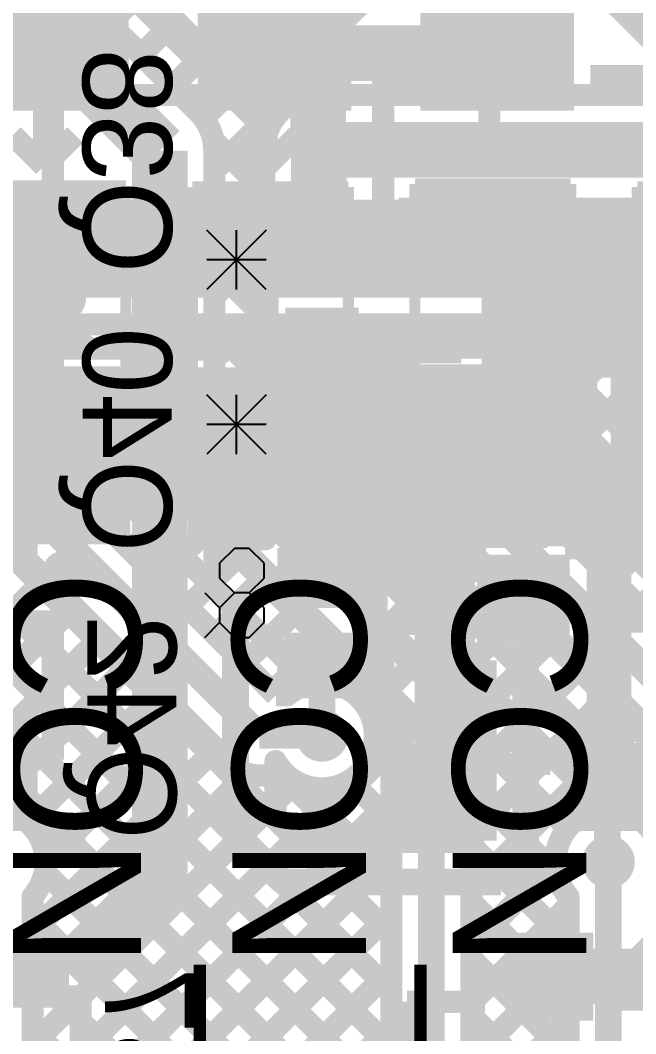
# Model space of a CAD drawing. Header units: millimetres. Extents: x 0.79 to 4.38, y 0.99 to 3.94.
# Drawn here: x 3.3003 to 3.5768, y 3.0563 to 3.5116 of the extents above; entities that cross this region are included whole.
import ezdxf

# ---------------------------------------------------------------- set-up
doc = ezdxf.new("R2010")
doc.units = ezdxf.units.MM
doc.header["$MEASUREMENT"] = 0
for name, color, linetype in [('BottomLayer', 5, 'Continuous'), ('BottomOverlay', 54, 'Continuous'), ('BottomPaste', 16, 'Continuous'), ('BottomSolder', 6, 'Continuous'), ('MultiLayer', 9, 'Continuous'), ('TopLayer', 1, 'Continuous'), ('TopOverlay', 2, 'Continuous'), ('TopPaste', 8, 'Continuous'), ('TopSolder', 216, 'Continuous'), ('ViaHoleLayer', 16, 'Continuous')]:
    doc.layers.add(name, color=color, linetype=linetype)

# ---------------------------------------------------------------- blocks, each defined once
blk = doc.blocks.new('0022232111_7')
at = {"layer": 'TopOverlay', "const_width": 0.01}
blk.add_lwpolyline([(0.55, 0.124), (-0.551, 0.124)], dxfattribs=at)
blk = doc.blocks.new('R__0402_B_89')
at = {"layer": 'BottomLayer'}
for points in [[(-0.0275, 0.0125), (-0.0275, -0.0125), (-0.0095, 0.0125), (-0.0095, -0.0125)], [(0.0095, 0.0125), (0.0095, -0.0125), (0.0275, 0.0125), (0.0275, -0.0125)]]:
    blk.add_solid(points, dxfattribs=at)
at = {"layer": 'BottomOverlay', "const_width": 0.005}
for points in [[(-0.0325, 0.0175), (-0.0325, -0.0175)], [(-0.0325, 0.0175), (-0.0085, 0.0175)], [(0.0085, 0.0175), (0.0325, 0.0175)], [(0.0325, 0.0175), (0.0325, -0.0175)], [(-0.0325, -0.0175), (-0.0085, -0.0175)], [(0.0085, -0.0175), (0.0325, -0.0175)]]:
    blk.add_lwpolyline(points, dxfattribs=at)
at = {"layer": 'BottomPaste'}
for points in [[(-0.0275, 0.0125), (-0.0275, -0.0125), (-0.0095, 0.0125), (-0.0095, -0.0125)], [(0.0095, 0.0125), (0.0095, -0.0125), (0.0275, 0.0125), (0.0275, -0.0125)]]:
    blk.add_solid(points, dxfattribs=at)
at = {"layer": 'BottomSolder'}
for points in [[(-0.0315, 0.0165), (-0.0315, -0.0165), (-0.0055, 0.0165), (-0.0055, -0.0165)], [(0.0055, 0.0165), (0.0055, -0.0165), (0.0315, 0.0165), (0.0315, -0.0165)]]:
    blk.add_solid(points, dxfattribs=at)
blk = doc.blocks.new('R__0402_B_93')
at = {"layer": 'BottomLayer'}
for points in [[(-0.0275, 0.0125), (-0.0275, -0.0125), (-0.0095, 0.0125), (-0.0095, -0.0125)], [(0.0095, 0.0125), (0.0095, -0.0125), (0.0275, 0.0125), (0.0275, -0.0125)]]:
    blk.add_solid(points, dxfattribs=at)
at = {"layer": 'BottomOverlay', "const_width": 0.005}
for points in [[(-0.0325, 0.0175), (-0.0085, 0.0175)], [(-0.0325, 0.0175), (-0.0325, -0.0175)], [(0.0085, 0.0175), (0.0325, 0.0175)], [(0.0325, 0.0175), (0.0325, -0.0175)], [(-0.0325, -0.0175), (-0.0085, -0.0175)], [(0.0085, -0.0175), (0.0325, -0.0175)]]:
    blk.add_lwpolyline(points, dxfattribs=at)
at = {"layer": 'BottomPaste'}
for points in [[(-0.0275, 0.0125), (-0.0275, -0.0125), (-0.0095, 0.0125), (-0.0095, -0.0125)], [(0.0095, 0.0125), (0.0095, -0.0125), (0.0275, 0.0125), (0.0275, -0.0125)]]:
    blk.add_solid(points, dxfattribs=at)
at = {"layer": 'BottomSolder'}
for points in [[(-0.0315, 0.0165), (-0.0315, -0.0165), (-0.0055, 0.0165), (-0.0055, -0.0165)], [(0.0055, 0.0165), (0.0055, -0.0165), (0.0315, 0.0165), (0.0315, -0.0165)]]:
    blk.add_solid(points, dxfattribs=at)
blk = doc.blocks.new('SOT23_3_B_139')
at = {"layer": 'BottomLayer'}
for points in [[(-0.02166, 0.05807), (-0.05316, 0.05807), (-0.02166, 0.02657), (-0.05316, 0.02657)], [(0.05314, 0.05807), (0.02165, 0.05807), (0.05314, 0.02657), (0.02165, 0.02657)], [(0.01574, -0.02657), (-0.01575, -0.02657), (0.01574, -0.05807), (-0.01575, -0.05807)]]:
    blk.add_solid(points, dxfattribs=at)
at = {"layer": 'BottomOverlay'}
for points, const_width in [([(-0.06409, 0.068, 1), (-0.07393, 0.068, 1)], 0.00984), ([(-0.07639, 0.068, 1), (-0.07147, 0.068, 1)], 0.00492), ([(-0.06655, 0.068, 1), (-0.06162, 0.068, 1)], 0.00492)]:
    blk.add_lwpolyline(points, format="xyb", close=True, dxfattribs=dict(at, const_width=const_width))
at = {"layer": 'BottomOverlay', "const_width": 0.01}
for points in [[(0.01099, 0.032), (-0.01101, 0.032)], [(-0.06401, 0.03), (-0.06401, -0.032)], [(0.06399, 0.03), (0.06399, -0.031)], [(-0.02901, -0.032), (-0.06401, -0.032)], [(0.06399, -0.031), (0.02899, -0.031)]]:
    blk.add_lwpolyline(points, dxfattribs=at)
at = {"layer": 'BottomPaste'}
for points in [[(-0.02166, 0.05807), (-0.05316, 0.05807), (-0.02166, 0.02657), (-0.05316, 0.02657)], [(0.05314, 0.05807), (0.02165, 0.05807), (0.05314, 0.02657), (0.02165, 0.02657)], [(0.01574, -0.02657), (-0.01575, -0.02657), (0.01574, -0.05807), (-0.01575, -0.05807)]]:
    blk.add_solid(points, dxfattribs=at)
at = {"layer": 'BottomSolder'}
for points in [[(-0.01766, 0.06207), (-0.05716, 0.06207), (-0.01766, 0.02257), (-0.05716, 0.02257)], [(0.05714, 0.06207), (0.01765, 0.06207), (0.05714, 0.02257), (0.01765, 0.02257)], [(0.01974, -0.02257), (-0.01975, -0.02257), (0.01974, -0.06207), (-0.01975, -0.06207)]]:
    blk.add_solid(points, dxfattribs=at)
blk = doc.blocks.new('SOT23_3_B_141')
at = {"layer": 'BottomLayer'}
for points in [[(-0.02166, 0.05807), (-0.05316, 0.05807), (-0.02166, 0.02657), (-0.05316, 0.02657)], [(0.05314, 0.05807), (0.02165, 0.05807), (0.05314, 0.02657), (0.02165, 0.02657)], [(0.01574, -0.02657), (-0.01575, -0.02657), (0.01574, -0.05807), (-0.01575, -0.05807)]]:
    blk.add_solid(points, dxfattribs=at)
at = {"layer": 'BottomOverlay'}
for points, const_width in [([(-0.06409, 0.068, 1), (-0.07393, 0.068, 1)], 0.00984), ([(-0.07639, 0.068, 1), (-0.07147, 0.068, 1)], 0.00492), ([(-0.06655, 0.068, 1), (-0.06162, 0.068, 1)], 0.00492)]:
    blk.add_lwpolyline(points, format="xyb", close=True, dxfattribs=dict(at, const_width=const_width))
at = {"layer": 'BottomOverlay', "const_width": 0.01}
for points in [[(0.01099, 0.032), (-0.01101, 0.032)], [(-0.06401, 0.03), (-0.06401, -0.032)], [(0.06399, 0.03), (0.06399, -0.031)], [(-0.02901, -0.032), (-0.06401, -0.032)], [(0.06399, -0.031), (0.02899, -0.031)]]:
    blk.add_lwpolyline(points, dxfattribs=at)
at = {"layer": 'BottomPaste'}
for points in [[(-0.02166, 0.05807), (-0.05316, 0.05807), (-0.02166, 0.02657), (-0.05316, 0.02657)], [(0.05314, 0.05807), (0.02165, 0.05807), (0.05314, 0.02657), (0.02165, 0.02657)], [(0.01574, -0.02657), (-0.01575, -0.02657), (0.01574, -0.05807), (-0.01575, -0.05807)]]:
    blk.add_solid(points, dxfattribs=at)
at = {"layer": 'BottomSolder'}
for points in [[(-0.01766, 0.06207), (-0.05716, 0.06207), (-0.01766, 0.02257), (-0.05716, 0.02257)], [(0.05714, 0.06207), (0.01765, 0.06207), (0.05714, 0.02257), (0.01765, 0.02257)], [(0.01974, -0.02257), (-0.01975, -0.02257), (0.01974, -0.06207), (-0.01975, -0.06207)]]:
    blk.add_solid(points, dxfattribs=at)
blk = doc.blocks.new('SOT23_3_B_143')
at = {"layer": 'BottomLayer'}
for points in [[(-0.02166, 0.05807), (-0.05316, 0.05807), (-0.02166, 0.02657), (-0.05316, 0.02657)], [(0.05314, 0.05807), (0.02165, 0.05807), (0.05314, 0.02657), (0.02165, 0.02657)], [(0.01574, -0.02657), (-0.01575, -0.02657), (0.01574, -0.05807), (-0.01575, -0.05807)]]:
    blk.add_solid(points, dxfattribs=at)
at = {"layer": 'BottomOverlay'}
for points, const_width in [([(-0.06409, 0.068, 1), (-0.07393, 0.068, 1)], 0.00984), ([(-0.07639, 0.068, 1), (-0.07147, 0.068, 1)], 0.00492), ([(-0.06655, 0.068, 1), (-0.06162, 0.068, 1)], 0.00492)]:
    blk.add_lwpolyline(points, format="xyb", close=True, dxfattribs=dict(at, const_width=const_width))
at = {"layer": 'BottomOverlay', "const_width": 0.01}
for points in [[(0.01099, 0.032), (-0.01101, 0.032)], [(-0.06401, 0.03), (-0.06401, -0.032)], [(0.06399, 0.03), (0.06399, -0.031)], [(-0.02901, -0.032), (-0.06401, -0.032)], [(0.06399, -0.031), (0.02899, -0.031)]]:
    blk.add_lwpolyline(points, dxfattribs=at)
at = {"layer": 'BottomPaste'}
for points in [[(-0.02166, 0.05807), (-0.05316, 0.05807), (-0.02166, 0.02657), (-0.05316, 0.02657)], [(0.05314, 0.05807), (0.02165, 0.05807), (0.05314, 0.02657), (0.02165, 0.02657)], [(0.01574, -0.02657), (-0.01575, -0.02657), (0.01574, -0.05807), (-0.01575, -0.05807)]]:
    blk.add_solid(points, dxfattribs=at)
at = {"layer": 'BottomSolder'}
for points in [[(-0.01766, 0.06207), (-0.05716, 0.06207), (-0.01766, 0.02257), (-0.05716, 0.02257)], [(0.05714, 0.06207), (0.01765, 0.06207), (0.05714, 0.02257), (0.01765, 0.02257)], [(0.01974, -0.02257), (-0.01975, -0.02257), (0.01974, -0.06207), (-0.01975, -0.06207)]]:
    blk.add_solid(points, dxfattribs=at)
blk = doc.blocks.new('SOT23_3_B_144')
at = {"layer": 'BottomLayer'}
for points in [[(-0.02166, 0.05807), (-0.05316, 0.05807), (-0.02166, 0.02657), (-0.05316, 0.02657)], [(0.05314, 0.05807), (0.02165, 0.05807), (0.05314, 0.02657), (0.02165, 0.02657)], [(0.01574, -0.02657), (-0.01575, -0.02657), (0.01574, -0.05807), (-0.01575, -0.05807)]]:
    blk.add_solid(points, dxfattribs=at)
at = {"layer": 'BottomOverlay'}
for points, const_width in [([(-0.06409, 0.068, 1), (-0.07393, 0.068, 1)], 0.00984), ([(-0.07639, 0.068, 1), (-0.07147, 0.068, 1)], 0.00492), ([(-0.06655, 0.068, 1), (-0.06162, 0.068, 1)], 0.00492)]:
    blk.add_lwpolyline(points, format="xyb", close=True, dxfattribs=dict(at, const_width=const_width))
at = {"layer": 'BottomOverlay', "const_width": 0.01}
for points in [[(0.01099, 0.032), (-0.01101, 0.032)], [(-0.06401, 0.03), (-0.06401, -0.032)], [(0.06399, 0.03), (0.06399, -0.031)], [(-0.02901, -0.032), (-0.06401, -0.032)], [(0.06399, -0.031), (0.02899, -0.031)]]:
    blk.add_lwpolyline(points, dxfattribs=at)
at = {"layer": 'BottomPaste'}
for points in [[(-0.02166, 0.05807), (-0.05316, 0.05807), (-0.02166, 0.02657), (-0.05316, 0.02657)], [(0.05314, 0.05807), (0.02165, 0.05807), (0.05314, 0.02657), (0.02165, 0.02657)], [(0.01574, -0.02657), (-0.01575, -0.02657), (0.01574, -0.05807), (-0.01575, -0.05807)]]:
    blk.add_solid(points, dxfattribs=at)
at = {"layer": 'BottomSolder'}
for points in [[(-0.01766, 0.06207), (-0.05716, 0.06207), (-0.01766, 0.02257), (-0.05716, 0.02257)], [(0.05714, 0.06207), (0.01765, 0.06207), (0.05714, 0.02257), (0.01765, 0.02257)], [(0.01974, -0.02257), (-0.01975, -0.02257), (0.01974, -0.06207), (-0.01975, -0.06207)]]:
    blk.add_solid(points, dxfattribs=at)
blk = doc.blocks.new('SOT23_3_B_145')
at = {"layer": 'BottomLayer'}
for points in [[(-0.02166, 0.05807), (-0.05316, 0.05807), (-0.02166, 0.02657), (-0.05316, 0.02657)], [(0.05314, 0.05807), (0.02165, 0.05807), (0.05314, 0.02657), (0.02165, 0.02657)], [(0.01574, -0.02657), (-0.01575, -0.02657), (0.01574, -0.05807), (-0.01575, -0.05807)]]:
    blk.add_solid(points, dxfattribs=at)
at = {"layer": 'BottomOverlay'}
for points, const_width in [([(-0.06409, 0.068, 1), (-0.07393, 0.068, 1)], 0.00984), ([(-0.07639, 0.068, 1), (-0.07147, 0.068, 1)], 0.00492), ([(-0.06655, 0.068, 1), (-0.06162, 0.068, 1)], 0.00492)]:
    blk.add_lwpolyline(points, format="xyb", close=True, dxfattribs=dict(at, const_width=const_width))
at = {"layer": 'BottomOverlay', "const_width": 0.01}
for points in [[(0.01099, 0.032), (-0.01101, 0.032)], [(-0.06401, 0.03), (-0.06401, -0.032)], [(0.06399, 0.03), (0.06399, -0.031)], [(-0.02901, -0.032), (-0.06401, -0.032)], [(0.06399, -0.031), (0.02899, -0.031)]]:
    blk.add_lwpolyline(points, dxfattribs=at)
at = {"layer": 'BottomPaste'}
for points in [[(-0.02166, 0.05807), (-0.05316, 0.05807), (-0.02166, 0.02657), (-0.05316, 0.02657)], [(0.05314, 0.05807), (0.02165, 0.05807), (0.05314, 0.02657), (0.02165, 0.02657)], [(0.01574, -0.02657), (-0.01575, -0.02657), (0.01574, -0.05807), (-0.01575, -0.05807)]]:
    blk.add_solid(points, dxfattribs=at)
at = {"layer": 'BottomSolder'}
for points in [[(-0.01766, 0.06207), (-0.05716, 0.06207), (-0.01766, 0.02257), (-0.05716, 0.02257)], [(0.05714, 0.06207), (0.01765, 0.06207), (0.05714, 0.02257), (0.01765, 0.02257)], [(0.01974, -0.02257), (-0.01975, -0.02257), (0.01974, -0.06207), (-0.01975, -0.06207)]]:
    blk.add_solid(points, dxfattribs=at)
blk = doc.blocks.new('SOT23_3_B_149')
at = {"layer": 'BottomLayer'}
for points in [[(-0.02166, 0.05807), (-0.05316, 0.05807), (-0.02166, 0.02657), (-0.05316, 0.02657)], [(0.05314, 0.05807), (0.02165, 0.05807), (0.05314, 0.02657), (0.02165, 0.02657)], [(0.01574, -0.02657), (-0.01575, -0.02657), (0.01574, -0.05807), (-0.01575, -0.05807)]]:
    blk.add_solid(points, dxfattribs=at)
at = {"layer": 'BottomOverlay'}
for points, const_width in [([(-0.06409, 0.068, 1), (-0.07393, 0.068, 1)], 0.00984), ([(-0.07639, 0.068, 1), (-0.07147, 0.068, 1)], 0.00492), ([(-0.06655, 0.068, 1), (-0.06162, 0.068, 1)], 0.00492)]:
    blk.add_lwpolyline(points, format="xyb", close=True, dxfattribs=dict(at, const_width=const_width))
at = {"layer": 'BottomOverlay', "const_width": 0.01}
for points in [[(0.01099, 0.032), (-0.01101, 0.032)], [(-0.06401, 0.03), (-0.06401, -0.032)], [(0.06399, 0.03), (0.06399, -0.031)], [(-0.02901, -0.032), (-0.06401, -0.032)], [(0.06399, -0.031), (0.02899, -0.031)]]:
    blk.add_lwpolyline(points, dxfattribs=at)
at = {"layer": 'BottomPaste'}
for points in [[(-0.02166, 0.05807), (-0.05316, 0.05807), (-0.02166, 0.02657), (-0.05316, 0.02657)], [(0.05314, 0.05807), (0.02165, 0.05807), (0.05314, 0.02657), (0.02165, 0.02657)], [(0.01574, -0.02657), (-0.01575, -0.02657), (0.01574, -0.05807), (-0.01575, -0.05807)]]:
    blk.add_solid(points, dxfattribs=at)
at = {"layer": 'BottomSolder'}
for points in [[(-0.01766, 0.06207), (-0.05716, 0.06207), (-0.01766, 0.02257), (-0.05716, 0.02257)], [(0.05714, 0.06207), (0.01765, 0.06207), (0.05714, 0.02257), (0.01765, 0.02257)], [(0.01974, -0.02257), (-0.01975, -0.02257), (0.01974, -0.06207), (-0.01975, -0.06207)]]:
    blk.add_solid(points, dxfattribs=at)
blk = doc.blocks.new('SOT23_3_B_153')
at = {"layer": 'BottomLayer'}
for points in [[(-0.02166, 0.05807), (-0.05316, 0.05807), (-0.02166, 0.02657), (-0.05316, 0.02657)], [(0.05314, 0.05807), (0.02165, 0.05807), (0.05314, 0.02657), (0.02165, 0.02657)], [(0.01574, -0.02657), (-0.01575, -0.02657), (0.01574, -0.05807), (-0.01575, -0.05807)]]:
    blk.add_solid(points, dxfattribs=at)
at = {"layer": 'BottomOverlay'}
for points, const_width in [([(-0.06409, 0.068, 1), (-0.07393, 0.068, 1)], 0.00984), ([(-0.07639, 0.068, 1), (-0.07147, 0.068, 1)], 0.00492), ([(-0.06655, 0.068, 1), (-0.06162, 0.068, 1)], 0.00492)]:
    blk.add_lwpolyline(points, format="xyb", close=True, dxfattribs=dict(at, const_width=const_width))
at = {"layer": 'BottomOverlay', "const_width": 0.01}
for points in [[(0.01099, 0.032), (-0.01101, 0.032)], [(-0.06401, 0.03), (-0.06401, -0.032)], [(0.06399, 0.03), (0.06399, -0.031)], [(-0.02901, -0.032), (-0.06401, -0.032)], [(0.06399, -0.031), (0.02899, -0.031)]]:
    blk.add_lwpolyline(points, dxfattribs=at)
at = {"layer": 'BottomPaste'}
for points in [[(-0.02166, 0.05807), (-0.05316, 0.05807), (-0.02166, 0.02657), (-0.05316, 0.02657)], [(0.05314, 0.05807), (0.02165, 0.05807), (0.05314, 0.02657), (0.02165, 0.02657)], [(0.01574, -0.02657), (-0.01575, -0.02657), (0.01574, -0.05807), (-0.01575, -0.05807)]]:
    blk.add_solid(points, dxfattribs=at)
at = {"layer": 'BottomSolder'}
for points in [[(-0.01766, 0.06207), (-0.05716, 0.06207), (-0.01766, 0.02257), (-0.05716, 0.02257)], [(0.05714, 0.06207), (0.01765, 0.06207), (0.05714, 0.02257), (0.01765, 0.02257)], [(0.01974, -0.02257), (-0.01975, -0.02257), (0.01974, -0.06207), (-0.01975, -0.06207)]]:
    blk.add_solid(points, dxfattribs=at)
blk = doc.blocks.new('SOT23_3_B_154')
at = {"layer": 'BottomLayer'}
for points in [[(-0.02166, 0.05807), (-0.05316, 0.05807), (-0.02166, 0.02657), (-0.05316, 0.02657)], [(0.05314, 0.05807), (0.02165, 0.05807), (0.05314, 0.02657), (0.02165, 0.02657)], [(0.01574, -0.02657), (-0.01575, -0.02657), (0.01574, -0.05807), (-0.01575, -0.05807)]]:
    blk.add_solid(points, dxfattribs=at)
at = {"layer": 'BottomOverlay'}
for points, const_width in [([(-0.06409, 0.068, 1), (-0.07393, 0.068, 1)], 0.00984), ([(-0.07639, 0.068, 1), (-0.07147, 0.068, 1)], 0.00492), ([(-0.06655, 0.068, 1), (-0.06162, 0.068, 1)], 0.00492)]:
    blk.add_lwpolyline(points, format="xyb", close=True, dxfattribs=dict(at, const_width=const_width))
at = {"layer": 'BottomOverlay', "const_width": 0.01}
for points in [[(0.01099, 0.032), (-0.01101, 0.032)], [(-0.06401, 0.03), (-0.06401, -0.032)], [(0.06399, 0.03), (0.06399, -0.031)], [(-0.02901, -0.032), (-0.06401, -0.032)], [(0.06399, -0.031), (0.02899, -0.031)]]:
    blk.add_lwpolyline(points, dxfattribs=at)
at = {"layer": 'BottomPaste'}
for points in [[(-0.02166, 0.05807), (-0.05316, 0.05807), (-0.02166, 0.02657), (-0.05316, 0.02657)], [(0.05314, 0.05807), (0.02165, 0.05807), (0.05314, 0.02657), (0.02165, 0.02657)], [(0.01574, -0.02657), (-0.01575, -0.02657), (0.01574, -0.05807), (-0.01575, -0.05807)]]:
    blk.add_solid(points, dxfattribs=at)
at = {"layer": 'BottomSolder'}
for points in [[(-0.01766, 0.06207), (-0.05716, 0.06207), (-0.01766, 0.02257), (-0.05716, 0.02257)], [(0.05714, 0.06207), (0.01765, 0.06207), (0.05714, 0.02257), (0.01765, 0.02257)], [(0.01974, -0.02257), (-0.01975, -0.02257), (0.01974, -0.06207), (-0.01975, -0.06207)]]:
    blk.add_solid(points, dxfattribs=at)
blk = doc.blocks.new('R__0402_B_187')
at = {"layer": 'BottomLayer'}
for points in [[(-0.0275, 0.0125), (-0.0275, -0.0125), (-0.0095, 0.0125), (-0.0095, -0.0125)], [(0.0095, 0.0125), (0.0095, -0.0125), (0.0275, 0.0125), (0.0275, -0.0125)]]:
    blk.add_solid(points, dxfattribs=at)
at = {"layer": 'BottomOverlay', "const_width": 0.005}
for points in [[(-0.0085, 0.0175), (-0.0325, 0.0175)], [(-0.0325, -0.0175), (-0.0325, 0.0175)], [(0.0325, 0.0175), (0.0085, 0.0175)], [(0.0325, -0.0175), (0.0325, 0.0175)], [(-0.0085, -0.0175), (-0.0325, -0.0175)], [(0.0325, -0.0175), (0.0085, -0.0175)]]:
    blk.add_lwpolyline(points, dxfattribs=at)
at = {"layer": 'BottomPaste'}
for points in [[(-0.0275, 0.0125), (-0.0275, -0.0125), (-0.0095, 0.0125), (-0.0095, -0.0125)], [(0.0095, 0.0125), (0.0095, -0.0125), (0.0275, 0.0125), (0.0275, -0.0125)]]:
    blk.add_solid(points, dxfattribs=at)
at = {"layer": 'BottomSolder'}
for points in [[(-0.0315, 0.0165), (-0.0315, -0.0165), (-0.0055, 0.0165), (-0.0055, -0.0165)], [(0.0055, 0.0165), (0.0055, -0.0165), (0.0315, 0.0165), (0.0315, -0.0165)]]:
    blk.add_solid(points, dxfattribs=at)
blk = doc.blocks.new('LED_SMT_205')
at = {"layer": 'TopLayer'}
for points in [[(-0.06, -0.03), (-0.02, -0.03), (-0.06, 0.03), (-0.02, 0.03)], [(0.02, -0.03), (0.06, -0.03), (0.02, 0.03), (0.06, 0.03)]]:
    blk.add_solid(points, dxfattribs=at)
at = {"layer": 'TopOverlay', "const_width": 0.005}
for points in [[(0.065, 0.035), (-0.065, 0.035)], [(-0.065, -0.035), (-0.065, 0.035)], [(0.065, -0.035), (0.065, 0.035)], [(0.065, -0.035), (-0.065, -0.035)]]:
    blk.add_lwpolyline(points, dxfattribs=at)
at = {"layer": 'TopOverlay'}
blk.add_solid([(0.064, -0.037), (0.096, -0.037), (0.064, 0.037), (0.096, 0.037)], dxfattribs=at)
at = {"layer": 'TopPaste'}
for points in [[(-0.06, -0.03), (-0.02, -0.03), (-0.06, 0.03), (-0.02, 0.03)], [(0.02, -0.03), (0.06, -0.03), (0.02, 0.03), (0.06, 0.03)]]:
    blk.add_solid(points, dxfattribs=at)
at = {"layer": 'TopSolder'}
for points in [[(-0.064, -0.034), (-0.016, -0.034), (-0.064, 0.034), (-0.016, 0.034)], [(0.016, -0.034), (0.064, -0.034), (0.016, 0.034), (0.064, 0.034)]]:
    blk.add_solid(points, dxfattribs=at)
blk = doc.blocks.new('LED_SMT_206')
at = {"layer": 'TopLayer'}
for points in [[(-0.06, -0.03), (-0.02, -0.03), (-0.06, 0.03), (-0.02, 0.03)], [(0.02, -0.03), (0.06, -0.03), (0.02, 0.03), (0.06, 0.03)]]:
    blk.add_solid(points, dxfattribs=at)
at = {"layer": 'TopOverlay', "const_width": 0.005}
for points in [[(0.065, 0.035), (-0.065, 0.035)], [(-0.065, -0.035), (-0.065, 0.035)], [(0.065, -0.035), (0.065, 0.035)], [(0.065, -0.035), (-0.065, -0.035)]]:
    blk.add_lwpolyline(points, dxfattribs=at)
at = {"layer": 'TopOverlay'}
blk.add_solid([(0.064, -0.037), (0.095, -0.037), (0.064, 0.037), (0.095, 0.037)], dxfattribs=at)
at = {"layer": 'TopPaste'}
for points in [[(-0.06, -0.03), (-0.02, -0.03), (-0.06, 0.03), (-0.02, 0.03)], [(0.02, -0.03), (0.06, -0.03), (0.02, 0.03), (0.06, 0.03)]]:
    blk.add_solid(points, dxfattribs=at)
at = {"layer": 'TopSolder'}
for points in [[(-0.064, -0.034), (-0.016, -0.034), (-0.064, 0.034), (-0.016, 0.034)], [(0.016, -0.034), (0.064, -0.034), (0.016, 0.034), (0.064, 0.034)]]:
    blk.add_solid(points, dxfattribs=at)
blk = doc.blocks.new('LED_SMT_207')
at = {"layer": 'TopLayer'}
for points in [[(-0.06, -0.03), (-0.02, -0.03), (-0.06, 0.03), (-0.02, 0.03)], [(0.02, -0.03), (0.06, -0.03), (0.02, 0.03), (0.06, 0.03)]]:
    blk.add_solid(points, dxfattribs=at)
at = {"layer": 'TopOverlay', "const_width": 0.005}
for points in [[(0.065, 0.035), (-0.065, 0.035)], [(-0.065, -0.035), (-0.065, 0.035)], [(0.065, -0.035), (0.065, 0.035)], [(0.065, -0.035), (-0.065, -0.035)]]:
    blk.add_lwpolyline(points, dxfattribs=at)
at = {"layer": 'TopOverlay'}
blk.add_solid([(0.064, -0.037), (0.0977, -0.037), (0.064, 0.037), (0.0977, 0.037)], dxfattribs=at)
at = {"layer": 'TopPaste'}
for points in [[(-0.06, -0.03), (-0.02, -0.03), (-0.06, 0.03), (-0.02, 0.03)], [(0.02, -0.03), (0.06, -0.03), (0.02, 0.03), (0.06, 0.03)]]:
    blk.add_solid(points, dxfattribs=at)
at = {"layer": 'TopSolder'}
for points in [[(-0.064, -0.034), (-0.016, -0.034), (-0.064, 0.034), (-0.016, 0.034)], [(0.016, -0.034), (0.064, -0.034), (0.016, 0.034), (0.064, 0.034)]]:
    blk.add_solid(points, dxfattribs=at)
blk = doc.blocks.new('LED_SMT_208')
at = {"layer": 'TopLayer'}
for points in [[(-0.06, -0.03), (-0.02, -0.03), (-0.06, 0.03), (-0.02, 0.03)], [(0.02, -0.03), (0.06, -0.03), (0.02, 0.03), (0.06, 0.03)]]:
    blk.add_solid(points, dxfattribs=at)
at = {"layer": 'TopOverlay', "const_width": 0.005}
for points in [[(0.065, 0.035), (-0.065, 0.035)], [(-0.065, -0.035), (-0.065, 0.035)], [(0.065, -0.035), (0.065, 0.035)], [(0.065, -0.035), (-0.065, -0.035)]]:
    blk.add_lwpolyline(points, dxfattribs=at)
at = {"layer": 'TopOverlay'}
blk.add_solid([(0.06402, -0.037), (0.09508, -0.037), (0.06402, 0.037), (0.09508, 0.037)], dxfattribs=at)
at = {"layer": 'TopPaste'}
for points in [[(-0.06, -0.03), (-0.02, -0.03), (-0.06, 0.03), (-0.02, 0.03)], [(0.02, -0.03), (0.06, -0.03), (0.02, 0.03), (0.06, 0.03)]]:
    blk.add_solid(points, dxfattribs=at)
at = {"layer": 'TopSolder'}
for points in [[(-0.064, -0.034), (-0.016, -0.034), (-0.064, 0.034), (-0.016, 0.034)], [(0.016, -0.034), (0.064, -0.034), (0.016, 0.034), (0.064, 0.034)]]:
    blk.add_solid(points, dxfattribs=at)

msp = doc.modelspace()

# ---------------------------------------------------------------- linework, layer by layer
at = {"layer": 'BottomLayer'}
for points, const_width in [([(3.214, 3.602), (3.363, 3.453)], 0.025), ([(3.314, 3.602), (3.41918, 3.49682)], 0.025), ([(3.25545, 3.5952), (3.3803, 3.47035)], 0.01), ([(3.31307, 3.56001), (3.41139, 3.46169)], 0.01), ([(3.3208, 3.56055), (3.40183, 3.47952)], 0.01), ([(3.5595, 3.534), (3.639, 3.4545)], 0.02), ([(3.34047, 3.51018), (3.35582, 3.52553)], 0.01), ([(3.35461, 3.49603), (3.36997, 3.51139)], 0.01), ([(3.41918, 3.49682), (3.52736, 3.49682)], 0.025), ([(3.36876, 3.48189), (3.38411, 3.49724)], 0.01), ([(3.38271, 3.46756), (3.39825, 3.4831)], 0.01), ([(3.3875, 3.44407), (3.41597, 3.47253)], 0.01), ([(3.363, 3.12415), (3.363, 3.453)], 0.025), ([(3.43436, 3.4065), (3.43436, 3.45316)], 0.025), ([(3.38703, 3.45776), (3.40986, 3.43494)], 0.01), ([(3.3875, 3.26296), (3.3875, 3.453)], 0.01), ([(3.40986, 3.4065), (3.40986, 3.45316)], 0.01), ([(3.3875, 3.41578), (3.40986, 3.43814)], 0.01), ([(3.3875, 3.42901), (3.40986, 3.40665)], 0.01), ([(3.43436, 3.4065), (3.43582, 3.4065)], 0.025), ([(3.43582, 3.4065), (3.48914, 3.4065)], 0.025), ([(3.48914, 3.4065), (3.48996, 3.40567)], 0.025), ([(3.3875, 3.3875), (3.40986, 3.40986)], 0.01), ([(3.3875, 3.3875), (3.40986, 3.40986)], 0.01), ([(3.3875, 3.40073), (3.41132, 3.3769)], 0.01), ([(3.41132, 3.3905), (3.41132, 3.39815)], 0.01), ([(3.41132, 3.3855), (3.41132, 3.3905)], 0.01), ([(3.41132, 3.3855), (3.41132, 3.3905)], 0.01), ([(3.3875, 3.35922), (3.41132, 3.38304)], 0.01), ([(3.41132, 3.3535), (3.41132, 3.3855)], 0.01), ([(3.43436, 3.3695), (3.54886, 3.3695)], 0.02), ([(3.3875, 3.37244), (3.41132, 3.34862)], 0.01), ([(3.3875, 3.33093), (3.41132, 3.35475)], 0.01), ([(3.41132, 3.3485), (3.41132, 3.3535)], 0.01), ([(3.41132, 3.3485), (3.41132, 3.3535)], 0.01), ([(3.41132, 3.3115), (3.41132, 3.3485)], 0.01), ([(3.3875, 3.34416), (3.41132, 3.32033)], 0.01), ([(3.43436, 3.332), (3.43436, 3.3325)], 0.02), ([(3.43436, 3.332), (3.54036, 3.332)], 0.02), ([(3.54036, 3.332), (3.56476, 3.30759)], 0.02), ([(3.3875, 3.30265), (3.41132, 3.32647)], 0.01), ([(3.3875, 3.31587), (3.42188, 3.2815)], 0.01), ([(3.3875, 3.27436), (3.42463, 3.3115)], 0.01), ([(3.41132, 3.3115), (3.42637, 3.3115)], 0.01), ([(3.42016, 3.3115), (3.45016, 3.2815)], 0.01), ([(3.42292, 3.2815), (3.45142, 3.31)], 0.01), ([(3.43436, 3.31), (3.53124, 3.31)], 0.01), ([(3.44995, 3.31), (3.49962, 3.26033)], 0.01), ([(3.4512, 3.2815), (3.4797, 3.31)], 0.01), ([(3.46032, 3.26233), (3.50799, 3.31)], 0.01), ([(3.47823, 3.31), (3.50866, 3.27957)], 0.01), ([(3.50651, 3.31), (3.53694, 3.27957)], 0.01), ([(3.53124, 3.31), (3.53702, 3.30422)], 0.01), ([(3.56476, 3.28918), (3.56476, 3.30759)], 0.02), ([(3.50585, 3.27957), (3.53376, 3.30748)], 0.01), ([(3.43436, 3.2955), (3.43582, 3.2955)], 0.025), ([(3.43582, 3.2955), (3.47714, 3.2955)], 0.025), ([(3.47714, 3.2955), (3.48671, 3.28593)], 0.025), ([(3.53702, 3.27957), (3.53702, 3.30422)], 0.01), ([(3.48996, 3.257), (3.48996, 3.28593)], 0.025), ([(3.56476, 3.16718), (3.56476, 3.28918)], 0.02), ([(3.3875, 3.28759), (3.39998, 3.27511)], 0.01), ([(3.53413, 3.27957), (3.53702, 3.28246)], 0.01), ([(3.41132, 3.2815), (3.46032, 3.2815)], 0.01), ([(3.46032, 3.2445), (3.46032, 3.2815)], 0.01), ([(3.49962, 3.27957), (3.53702, 3.27957)], 0.01), ([(3.49962, 3.27334), (3.50585, 3.27957)], 0.01), ([(3.49962, 3.22407), (3.49962, 3.27957)], 0.01), ([(3.3875, 3.26296), (3.39774, 3.2732)], 0.01), ([(3.46032, 3.23405), (3.49962, 3.27334)], 0.01), ([(3.46032, 3.27133), (3.49962, 3.23204)], 0.01), ([(3.48996, 3.16718), (3.48996, 3.257)], 0.025), ([(3.397, 3.247), (3.4105, 3.2605)], 0.012), ([(3.4105, 3.2605), (3.43582, 3.2605)], 0.012), ([(3.397, 3.14615), (3.397, 3.247)], 0.012), ([(3.52736, 3.13559), (3.52736, 3.24532)], 0.012), ([(3.46032, 3.20576), (3.49962, 3.24506)], 0.01), ([(3.46032, 3.2395), (3.46032, 3.2445)], 0.01), ([(3.46032, 3.2395), (3.46032, 3.2445)], 0.01), ([(3.46032, 3.24305), (3.50936, 3.19401)], 0.01), ([(3.46032, 3.2025), (3.46032, 3.2395)], 0.01), ([(3.42572, 3.14288), (3.50692, 3.22407)], 0.01), ([(3.43582, 3.19032), (3.43582, 3.2235)], 0.012), ([(3.49962, 3.22407), (3.50936, 3.22407)], 0.01), ([(3.50936, 3.14305), (3.50936, 3.22407)], 0.01), ([(3.46032, 3.21477), (3.50936, 3.16573)], 0.01), ([(3.45705, 3.2025), (3.46032, 3.20576)], 0.01), ([(3.45628, 3.2025), (3.46032, 3.2025)], 0.01), ([(3.45362, 3.1425), (3.50936, 3.19824)], 0.01), ([(3.45945, 3.18736), (3.50431, 3.1425)], 0.01), ([(3.415, 3.1536), (3.415, 3.17877)], 0.01), ([(3.415, 3.17524), (3.44774, 3.1425)], 0.01), ([(3.415, 3.16044), (3.42413, 3.16957)], 0.01), ([(3.44841, 3.17011), (3.47602, 3.1425)], 0.01), ([(3.48191, 3.1425), (3.50936, 3.16995)], 0.01), ([(3.56476, 3.16067), (3.56476, 3.16718)], 0.02), ([(3.564, 3.13233), (3.564, 3.163)], 0.012), ([(3.415, 3.1536), (3.42611, 3.1425)], 0.01), ([(3.397, 3.14615), (3.41865, 3.1245)], 0.012), ([(3.58, 3.082), (3.639, 3.141)], 0.025), ([(3.42611, 3.1425), (3.50881, 3.1425)], 0.01), ([(3.51627, 3.1245), (3.52736, 3.13559)], 0.012), ([(3.32217, 3.08332), (3.363, 3.12415)], 0.025), ([(3.41865, 3.1245), (3.51627, 3.1245)], 0.012), ([(3.26346, 3.08332), (3.32217, 3.08332)], 0.025), ([(3.538, 3.082), (3.58, 3.082)], 0.025)]:
    msp.add_lwpolyline(points, dxfattribs=dict(at, const_width=const_width))
at = {"layer": 'BottomLayer', "const_width": 0.01}
for points in [[(3.4191, 3.47232, -0.198408), (3.40183, 3.47952)], [(3.4191, 3.47232, -0.198053), (3.40185, 3.4795)], [(3.3803, 3.47035, -0.199267), (3.3875, 3.453)], [(3.38032, 3.47032, -0.198912), (3.3875, 3.453)], [(3.40986, 3.45316, -0.228445), (3.4191, 3.47232)], [(3.41132, 3.39815, -0.08715), (3.40986, 3.4065)], [(3.41132, 3.39815, -0.08715), (3.40986, 3.4065)], [(3.43436, 3.31, -0.093119), (3.42637, 3.3115)], [(3.43436, 3.31, -0.093119), (3.42637, 3.3115)], [(3.39774, 3.2732, -0.199396), (3.4105, 3.2785)], [(3.39777, 3.27322, -0.198912), (3.4105, 3.2785)], [(3.45628, 3.2025, -0.135017), (3.45963, 3.19032)], [(3.45963, 3.19032, -0.774201), (3.415, 3.17877)]]:
    msp.add_lwpolyline(points, format="xyb", dxfattribs=at)
at = {"layer": 'BottomLayer'}
for points, const_width in [([(3.39933, 3.47952, 1), (3.40433, 3.47952, 1)], 0.005), ([(3.39935, 3.4795, 1), (3.40435, 3.4795, 1)], 0.005), ([(3.3778, 3.47035, 1), (3.3828, 3.47035, 1)], 0.005), ([(3.37782, 3.47032, 1), (3.38282, 3.47032, 1)], 0.005), ([(3.4166, 3.47232, 1), (3.4216, 3.47232, 1)], 0.005), ([(3.4166, 3.47232, 1), (3.4216, 3.47232, 1)], 0.005), ([(3.4166, 3.47232, 1), (3.4216, 3.47232, 1)], 0.005), ([(3.42828, 3.45332, 1), (3.4401, 3.45332, 1)], 0.01181), ([(3.385, 3.453, 1), (3.39, 3.453, 1)], 0.005), ([(3.385, 3.453, 1), (3.39, 3.453, 1)], 0.005), ([(3.40736, 3.45316, 1), (3.41236, 3.45316, 1)], 0.005), ([(3.40736, 3.4065, 1), (3.41236, 3.4065, 1)], 0.005), ([(3.40736, 3.4065, 1), (3.41236, 3.4065, 1)], 0.005), ([(3.40882, 3.39815, 1), (3.41382, 3.39815, 1)], 0.005), ([(3.40882, 3.39815, 1), (3.41382, 3.39815, 1)], 0.005), ([(3.42387, 3.3115, 1), (3.42887, 3.3115, 1)], 0.005), ([(3.42387, 3.3115, 1), (3.42887, 3.3115, 1)], 0.005), ([(3.43186, 3.31, 1), (3.43686, 3.31, 1)], 0.005), ([(3.43186, 3.31, 1), (3.43686, 3.31, 1)], 0.005), ([(3.408, 3.2785, 1), (3.413, 3.2785, 1)], 0.005), ([(3.408, 3.2785, 1), (3.413, 3.2785, 1)], 0.005), ([(3.39524, 3.2732, 1), (3.40024, 3.2732, 1)], 0.005), ([(3.39527, 3.27322, 1), (3.40027, 3.27322, 1)], 0.005), ([(3.48406, 3.257, 1), (3.49587, 3.257, 1)], 0.01181), ([(3.45378, 3.2025, 1), (3.45878, 3.2025, 1)], 0.005), ([(3.42992, 3.19032, 1), (3.44173, 3.19032, 1)], 0.01181), ([(3.45713, 3.19032, 1), (3.46213, 3.19032, 1)], 0.005), ([(3.45713, 3.19032, 1), (3.46213, 3.19032, 1)], 0.005), ([(3.4125, 3.17877, 1), (3.4175, 3.17877, 1)], 0.005), ([(3.5586, 3.1335, 1), (3.57041, 3.1335, 1)], 0.01181)]:
    msp.add_lwpolyline(points, format="xyb", close=True, dxfattribs=dict(at, const_width=const_width))
for points in [[(3.241, 3.355), (3.319, 3.355), (3.241, 3.428), (3.319, 3.428)], [(3.51736, 3.351), (3.59536, 3.351), (3.51736, 3.424), (3.59536, 3.424)]]:
    msp.add_solid(points, dxfattribs=at)
at = {"layer": 'BottomOverlay'}
for p, q in [((3.41082, 3.41732), (3.38417, 3.39066)), ((3.41082, 3.39066), (3.38417, 3.41732)), ((3.39749, 3.39066), (3.39749, 3.41732)), ((3.41082, 3.40399), (3.38417, 3.40399)), ((3.41082, 3.34332), (3.38417, 3.31666)), ((3.41082, 3.31666), (3.38417, 3.34332)), ((3.39749, 3.31666), (3.39749, 3.34332)), ((3.41082, 3.32999), (3.38417, 3.32999)), ((3.39649, 3.27431), (3.38983, 3.26764)), ((3.40316, 3.27431), (3.39649, 3.27431)), ((3.40982, 3.26764), (3.40316, 3.27431)), ((3.38983, 3.26764), (3.38983, 3.26098)), ((3.40982, 3.26098), (3.40982, 3.26764)), ((3.38983, 3.26098), (3.39649, 3.25431)), ((3.40316, 3.25431), (3.40982, 3.26098)), ((3.38317, 3.25431), (3.38983, 3.24765)), ((3.39649, 3.25431), (3.38983, 3.24765)), ((3.40316, 3.25431), (3.39649, 3.25431)), ((3.40982, 3.24765), (3.40316, 3.25431)), ((3.38983, 3.24765), (3.38983, 3.24098)), ((3.40982, 3.24098), (3.40982, 3.24765)), ((3.38317, 3.23432), (3.38983, 3.24098)), ((3.38983, 3.24098), (3.39649, 3.23432)), ((3.40316, 3.23432), (3.40982, 3.24098)), ((3.39649, 3.23432), (3.40316, 3.23432))]:
    msp.add_line(p, q, dxfattribs=at)
at = {"layer": 'MultiLayer', "const_width": 0.01181}
for points in [[(3.42828, 3.45332, 1), (3.4401, 3.45332, 1)], [(3.48406, 3.257, 1), (3.49587, 3.257, 1)], [(3.42992, 3.19032, 1), (3.44173, 3.19032, 1)], [(3.5586, 3.1335, 1), (3.57041, 3.1335, 1)]]:
    msp.add_lwpolyline(points, format="xyb", close=True, dxfattribs=at)
at = {"layer": 'TopLayer'}
for points, const_width in [([(3.43419, 3.51038), (3.464, 3.54019)], 0.025), ([(3.43419, 3.45332), (3.43419, 3.51038)], 0.025), ([(3.43419, 3.45332), (3.76205, 3.45332)], 0.025), ([(2.85304, 3.375), (3.90554, 3.375)], 0.01), ([(3.28778, 3.36415), (3.29863, 3.375)], 0.01), ([(3.29443, 3.375), (3.30528, 3.36415)], 0.01), ([(3.31324, 3.36415), (3.32409, 3.375)], 0.01), ([(3.31988, 3.375), (3.33074, 3.36415)], 0.01), ([(3.33869, 3.36415), (3.34954, 3.375)], 0.01), ([(3.34534, 3.375), (3.37067, 3.34967)], 0.01), ([(3.35478, 3.35478), (3.375, 3.375)], 0.01), ([(3.35478, 3.35478), (3.375, 3.375)], 0.01), ([(3.3708, 3.375), (3.38215, 3.36365)], 0.01), ([(3.38911, 3.36365), (3.40046, 3.375)], 0.01), ([(3.39625, 3.375), (3.4076, 3.36365)], 0.01), ([(3.41456, 3.36365), (3.42591, 3.375)], 0.01), ([(3.42171, 3.375), (3.43306, 3.36365)], 0.01), ([(3.44002, 3.36365), (3.45137, 3.375)], 0.01), ([(3.44716, 3.375), (3.47056, 3.35161)], 0.01), ([(3.45467, 3.35284), (3.47682, 3.375)], 0.01), ([(3.47262, 3.375), (3.48262, 3.365)], 0.01), ([(3.49228, 3.365), (3.50228, 3.375)], 0.01), ([(3.49808, 3.375), (3.50808, 3.365)], 0.01), ([(3.51773, 3.365), (3.52773, 3.375)], 0.01), ([(3.52353, 3.375), (3.53353, 3.365)], 0.01), ([(3.54319, 3.365), (3.55319, 3.375)], 0.01), ([(3.54899, 3.375), (3.57044, 3.35354)], 0.01), ([(3.55456, 3.35091), (3.57865, 3.375)], 0.01), ([(3.57444, 3.375), (3.58575, 3.36369)], 0.01), ([(3.27078, 3.36415), (3.35478, 3.36415)], 0.01), ([(3.35478, 3.30015), (3.35478, 3.36415)], 0.01), ([(3.47056, 3.365), (3.55456, 3.365)], 0.01), ([(3.47056, 3.301), (3.47056, 3.365)], 0.01), ([(3.55456, 3.301), (3.55456, 3.365)], 0.01), ([(3.37067, 3.36365), (3.45467, 3.36365)], 0.01), ([(3.37067, 3.29965), (3.37067, 3.36365)], 0.01), ([(3.45467, 3.29965), (3.45467, 3.36365)], 0.01), ([(3.57044, 3.36369), (3.65444, 3.36369)], 0.01), ([(3.57044, 3.29969), (3.57044, 3.36369)], 0.01), ([(3.35478, 3.32932), (3.37067, 3.34521)], 0.01), ([(3.45467, 3.32739), (3.47056, 3.34328)], 0.01), ([(3.45467, 3.34204), (3.47056, 3.32615)], 0.01), ([(3.55456, 3.34398), (3.57044, 3.32809)], 0.01), ([(3.55456, 3.32545), (3.57044, 3.34134)], 0.01), ([(3.35478, 3.34011), (3.37067, 3.32422)], 0.01), ([(3.31278, 3.33215), (3.31278, 3.333)], 0.012), ([(3.31278, 3.28522), (3.31278, 3.33215)], 0.012), ([(3.41267, 3.28733), (3.41267, 3.333)], 0.012), ([(3.51256, 3.28844), (3.51256, 3.333)], 0.012), ([(3.35478, 3.30387), (3.37067, 3.31975)], 0.01), ([(3.55456, 3.31852), (3.57044, 3.30263)], 0.01), ([(3.35478, 3.31465), (3.467, 3.20243)], 0.01), ([(3.45467, 3.30193), (3.47056, 3.31782)], 0.01), ([(3.45467, 3.31659), (3.762, 3.00925)], 0.01), ([(3.54051, 3.28595), (3.57044, 3.31589)], 0.01), ([(3.25489, 3.31272), (3.467, 3.10061)], 0.01), ([(3.242, 3.30015), (3.467, 3.07515)], 0.01), ([(3.33078, 3.30015), (3.35478, 3.30015)], 0.01), ([(3.33078, 3.29268), (3.33078, 3.30015)], 0.01), ([(3.33718, 3.28627), (3.35106, 3.30015)], 0.01), ([(3.34382, 3.30015), (3.43046, 3.21352)], 0.01), ([(3.35106, 3.30015), (3.35478, 3.30387)], 0.01), ([(3.45182, 3.27363), (3.47919, 3.301)], 0.01), ([(3.45238, 3.29965), (3.45467, 3.30193)], 0.01), ([(3.47056, 3.301), (3.49456, 3.301)], 0.01), ([(3.49456, 3.28844), (3.49456, 3.301)], 0.01), ([(3.53056, 3.301), (3.55456, 3.301)], 0.01), ([(3.53056, 3.2959), (3.53056, 3.301)], 0.01), ([(3.54662, 3.301), (3.63952, 3.2081)], 0.01), ([(3.57044, 3.30263), (3.57338, 3.29969)], 0.01), ([(3.34991, 3.27354), (3.37602, 3.29965)], 0.01), ([(3.37067, 3.29965), (3.39467, 3.29965)], 0.01), ([(3.39467, 3.28733), (3.39467, 3.29965)], 0.01), ([(3.43067, 3.29965), (3.45467, 3.29965)], 0.01), ([(3.43067, 3.29479), (3.43067, 3.29965)], 0.01), ([(3.4391, 3.28636), (3.45238, 3.29965)], 0.01), ([(3.44615, 3.29965), (3.762, 2.9838)], 0.01), ([(3.53056, 3.2959), (3.61835, 3.2081)], 0.01), ([(3.55323, 3.27322), (3.5797, 3.29969)], 0.01), ([(3.57044, 3.29969), (3.59446, 3.29969)], 0.01), ([(3.57338, 3.29969), (3.66497, 3.2081)], 0.01), ([(3.33078, 3.29268), (3.41514, 3.20832)], 0.01), ([(3.36264, 3.26082), (3.39467, 3.29284)], 0.01), ([(3.43067, 3.29479), (3.4977, 3.22775)], 0.01), ([(3.56596, 3.26049), (3.59692, 3.29145)], 0.01), ([(3.41267, 3.28733), (3.485, 3.215)], 0.012), ([(3.46455, 3.2609), (3.49456, 3.29091)], 0.01), ([(3.51256, 3.28844), (3.6109, 3.1901)], 0.012), ([(3.23089, 3.28581), (3.467, 3.04969)], 0.01), ([(3.31278, 3.28522), (3.40768, 3.19032)], 0.012), ([(3.57869, 3.24777), (3.60923, 3.27831)], 0.01), ([(3.23089, 3.20543), (3.29904, 3.27359)], 0.01), ([(3.37537, 3.24809), (3.40091, 3.27363)], 0.01), ([(3.39996, 3.27458), (3.467, 3.20754)], 0.01), ([(3.47728, 3.24818), (3.50232, 3.27322)], 0.01), ([(3.49985, 3.27569), (3.59814, 3.1774)], 0.01), ([(3.30007, 3.27247), (3.39493, 3.17761)], 0.01), ([(3.23089, 3.17998), (3.31173, 3.26082)], 0.01), ([(3.23089, 3.26035), (3.467, 3.02424)], 0.01), ([(3.3881, 3.23536), (3.41364, 3.2609)], 0.01), ([(3.49001, 3.23545), (3.51505, 3.26049)], 0.01), ([(3.23089, 3.15452), (3.32446, 3.24809)], 0.01), ([(3.40082, 3.22263), (3.42637, 3.24818)], 0.01), ([(3.50171, 3.22169), (3.52778, 3.24777)], 0.01), ([(3.23089, 3.12907), (3.33718, 3.23536)], 0.01), ([(3.23089, 3.23489), (3.467, 2.99878)], 0.01), ([(3.41355, 3.2099), (3.4391, 3.23545)], 0.01), ([(3.503, 3.19753), (3.54051, 3.23504)], 0.01), ([(3.28431, 3.15703), (3.34991, 3.22263)], 0.01), ([(3.44233, 3.21322), (3.45182, 3.22272)], 0.01), ([(3.503, 3.17207), (3.55323, 3.22231)], 0.01), ([(3.485, 2.82017), (3.485, 3.215)], 0.012), ([(3.50282, 3.21752), (3.56308, 3.15726)], 0.01), ([(3.503, 2.82017), (3.503, 3.215)], 0.01), ([(3.30389, 3.15115), (3.36264, 3.2099)], 0.01), ([(3.45657, 3.20201), (3.46455, 3.20999)], 0.01), ([(3.503, 3.14662), (3.56596, 3.20958)], 0.01), ([(3.41514, 3.20832), (3.42024, 3.20832)], 0.01), ([(3.467, 2.82762), (3.467, 3.20754)], 0.01), ([(3.31172, 3.13353), (3.37537, 3.19718)], 0.01), ([(3.503, 3.12116), (3.57869, 3.19685)], 0.01), ([(3.40768, 3.19032), (3.43582, 3.19032)], 0.012), ([(3.503, 3.19188), (3.54618, 3.1487)], 0.01), ([(3.30591, 3.0259), (3.467, 3.18699)], 0.01), ([(3.30591, 3.10227), (3.3881, 3.18445)], 0.01), ([(3.45902, 3.18495), (3.467, 3.17697)], 0.01), ([(3.5646, 3.15731), (3.59142, 3.18413)], 0.01), ([(3.30591, 3.07681), (3.40226, 3.17316)], 0.01), ([(3.30591, 3.05135), (3.42413, 3.16958)], 0.01), ([(3.40768, 3.17232), (3.42024, 3.17232)], 0.01), ([(3.42243, 3.17063), (3.467, 3.12606)], 0.01), ([(3.44841, 3.17011), (3.467, 3.15152)], 0.01), ([(3.503, 3.16643), (3.54131, 3.12812)], 0.01), ([(3.30591, 3.00044), (3.467, 3.16153)], 0.01), ([(3.503, 3.14097), (3.5465, 3.09747)], 0.01), ([(3.30591, 2.97499), (3.467, 3.13607)], 0.01), ([(3.503, 3.09571), (3.54069, 3.1334)], 0.01), ([(3.5645, 2.6545), (3.5645, 3.1335)], 0.012), ([(3.3113, 3.12903), (3.467, 2.97333)], 0.01), ([(3.30591, 2.695), (3.30591, 3.11791)], 0.01), ([(3.503, 3.11552), (3.5465, 3.07201)], 0.01), ([(3.503, 3.07025), (3.5465, 3.11376)], 0.01), ([(3.5465, 2.6545), (3.5465, 3.11791)], 0.01), ([(3.30591, 2.94953), (3.467, 3.11062)], 0.01), ([(3.30591, 3.10896), (3.467, 2.94787)], 0.01), ([(3.503, 3.09006), (3.5465, 3.04656)], 0.01), ([(3.503, 3.0448), (3.5465, 3.0883)], 0.01), ([(3.30591, 2.92407), (3.467, 3.08516)], 0.01), ([(3.30591, 3.0835), (3.467, 2.92242)], 0.01), ([(3.503, 3.06461), (3.5465, 3.0211)], 0.01), ([(3.30591, 2.89862), (3.467, 3.05971)], 0.01), ([(3.503, 3.01934), (3.5465, 3.06284)], 0.01), ([(3.30591, 3.05805), (3.467, 2.89696)], 0.01)]:
    msp.add_lwpolyline(points, dxfattribs=dict(at, const_width=const_width))
for points, const_width in [([(3.42828, 3.45332, 1), (3.4401, 3.45332, 1)], 0.01181), ([(3.39217, 3.28733, 1), (3.39717, 3.28733, 1)], 0.005), ([(3.39217, 3.28733, 1), (3.39717, 3.28733, 1)], 0.005), ([(3.49206, 3.28844, 1), (3.49706, 3.28844, 1)], 0.005), ([(3.49206, 3.28844, 1), (3.49706, 3.28844, 1)], 0.005), ([(3.39744, 3.27461, 1), (3.40244, 3.27461, 1)], 0.005), ([(3.39746, 3.27458, 1), (3.40246, 3.27458, 1)], 0.005), ([(3.49733, 3.27572, 1), (3.50233, 3.27572, 1)], 0.005), ([(3.49735, 3.27569, 1), (3.50235, 3.27569, 1)], 0.005), ([(3.29755, 3.27249, 1), (3.30255, 3.27249, 1)], 0.005), ([(3.29757, 3.27247, 1), (3.30257, 3.27247, 1)], 0.005), ([(3.48406, 3.257, 1), (3.49587, 3.257, 1)], 0.01181), ([(3.4952, 3.22775, 1), (3.5002, 3.22775, 1)], 0.005), ([(3.49523, 3.22773, 1), (3.50023, 3.22773, 1)], 0.005), ([(3.5005, 3.215, 1), (3.5055, 3.215, 1)], 0.005), ([(3.5005, 3.215, 1), (3.5055, 3.215, 1)], 0.005), ([(3.41774, 3.20832, 1), (3.42274, 3.20832, 1)], 0.005), ([(3.42992, 3.19032, 1), (3.44173, 3.19032, 1)], 0.01181), ([(3.45713, 3.19032, 1), (3.46213, 3.19032, 1)], 0.005), ([(3.45713, 3.19032, 1), (3.46213, 3.19032, 1)], 0.005), ([(3.39243, 3.17761, 1), (3.39743, 3.17761, 1)], 0.005), ([(3.39245, 3.17759, 1), (3.39745, 3.17759, 1)], 0.005), ([(3.40518, 3.17232, 1), (3.41018, 3.17232, 1)], 0.005), ([(3.40518, 3.17232, 1), (3.41018, 3.17232, 1)], 0.005), ([(3.41774, 3.17232, 1), (3.42274, 3.17232, 1)], 0.005), ([(3.5586, 3.1335, 1), (3.57041, 3.1335, 1)], 0.01181), ([(3.30922, 3.1335, 1), (3.31422, 3.1335, 1)], 0.005), ([(3.30922, 3.1335, 1), (3.31422, 3.1335, 1)], 0.005), ([(3.30341, 3.11791, 1), (3.30841, 3.11791, 1)], 0.005), ([(3.544, 3.11791, 1), (3.549, 3.11791, 1)], 0.005)]:
    msp.add_lwpolyline(points, format="xyb", close=True, dxfattribs=dict(at, const_width=const_width))
at = {"layer": 'TopLayer', "const_width": 0.01}
for points in [[(3.39994, 3.27461, -0.198912), (3.39467, 3.28733)], [(3.39996, 3.27458, -0.199396), (3.39467, 3.28733)], [(3.49983, 3.27572, -0.198912), (3.49456, 3.28844)], [(3.49985, 3.27569, -0.199396), (3.49456, 3.28844)], [(3.30005, 3.27249, -0.198912), (3.29478, 3.28522)], [(3.30007, 3.27247, -0.199396), (3.29478, 3.28522)], [(3.4977, 3.22775, -0.199396), (3.503, 3.215)], [(3.49773, 3.22773, -0.198912), (3.503, 3.215)], [(3.42024, 3.20832, -0.642551), (3.45963, 3.19032)], [(3.45963, 3.19032, -0.642551), (3.42024, 3.17232)], [(3.40768, 3.17232, -0.199396), (3.39493, 3.17761)], [(3.40768, 3.17232, -0.198912), (3.39495, 3.17759)], [(3.26991, 3.11791, -1.440035), (3.31172, 3.1335)], [(3.5465, 3.11791, -1.440035), (3.58831, 3.1335)], [(3.31172, 3.1335, -0.18034), (3.30591, 3.11791)]]:
    msp.add_lwpolyline(points, format="xyb", dxfattribs=at)
at = {"layer": 'TopLayer'}
msp.add_solid([(1.912, 3.387), (4.048, 3.387), (1.912, 3.431), (4.048, 3.431)], dxfattribs=at)
at = {"layer": 'TopOverlay', "const_width": 0.01}
for points in [[(3.311, 3.446), (3.311, 3.474)], [(3.411, 3.446), (3.411, 3.474)], [(3.511, 3.446), (3.511, 3.474)], [(3.297, 3.46), (3.311, 3.446)], [(3.311, 3.446), (3.325, 3.46)], [(3.397, 3.46), (3.411, 3.446)], [(3.411, 3.446), (3.425, 3.46)], [(3.497, 3.46), (3.511, 3.446)], [(3.511, 3.446), (3.525, 3.46)]]:
    msp.add_lwpolyline(points, dxfattribs=at)
at = {"layer": 'TopOverlay'}
for points in [[(3.28, 3.471), (3.349, 3.471), (3.28, 3.601), (3.349, 3.601)], [(3.38, 3.471), (3.449, 3.471), (3.38, 3.601), (3.449, 3.601)], [(3.48, 3.471), (3.549, 3.471), (3.48, 3.601), (3.549, 3.601)]]:
    msp.add_solid(points, dxfattribs=at)
at = {"layer": 'ViaHoleLayer', "const_width": 0.00591}
for points in [[(3.43124, 3.45332, 1), (3.43714, 3.45332, 1)], [(3.48701, 3.257, 1), (3.49291, 3.257, 1)], [(3.43287, 3.19032, 1), (3.43878, 3.19032, 1)], [(3.56155, 3.1335, 1), (3.56746, 3.1335, 1)]]:
    msp.add_lwpolyline(points, format="xyb", close=True, dxfattribs=at)

# ---------------------------------------------------------------- block references
for name, p, rotation in [('0022232111_7', (3.514, 3.602), 180), ('SOT23_3_B_143', (3.251, 3.4545), 180), ('SOT23_3_B_153', (3.52736, 3.4545), 180), ('LED_SMT_205', (3.31278, 3.37215), 270), ('LED_SMT_206', (3.41267, 3.37165), 270), ('LED_SMT_207', (3.51256, 3.373), 270), ('LED_SMT_208', (3.61244, 3.37169), 270), ('R__0402_B_93', (3.43582, 3.388), 90), ('SOT23_3_B_141', (3.251, 3.3315), 180), ('SOT23_3_B_149', (3.52736, 3.3315), 180), ('R__0402_B_187', (3.43582, 3.314), 270), ('R__0402_B_89', (3.43582, 3.242), 90), ('SOT23_3_B_139', (3.251, 3.2095), 180), ('SOT23_3_B_145', (3.52736, 3.2095), 180), ('SOT23_3_B_144', (3.26345, 3.041), 180), ('SOT23_3_B_154', (3.53799, 3.03968), 180)]:
    msp.add_blockref(name, p, dxfattribs=dict(rotation=rotation))

# ---------------------------------------------------------------- texts
at = {"layer": 'BottomOverlay', "text_generation_flag": 2}
for s, p in [('Q38', (3.32841, 3.39785)), ('Q40', (3.32841, 3.2725)), ('Q42', (3.33041, 3.1435)), ('Q37', (3.33845, 2.985))]:
    msp.add_text(s, height=0.04, rotation=270, dxfattribs=at).set_placement(p)
at = {"layer": 'TopOverlay'}
for s, p in [('CON_8', (3.29459, 3.2644)), ('CON_7', (3.39559, 3.2644)), ('CON_6', (3.49459, 3.2644))]:
    msp.add_text(s, height=0.06, rotation=270, dxfattribs=at).set_placement(p)

doc.saveas('drawing.dxf')
